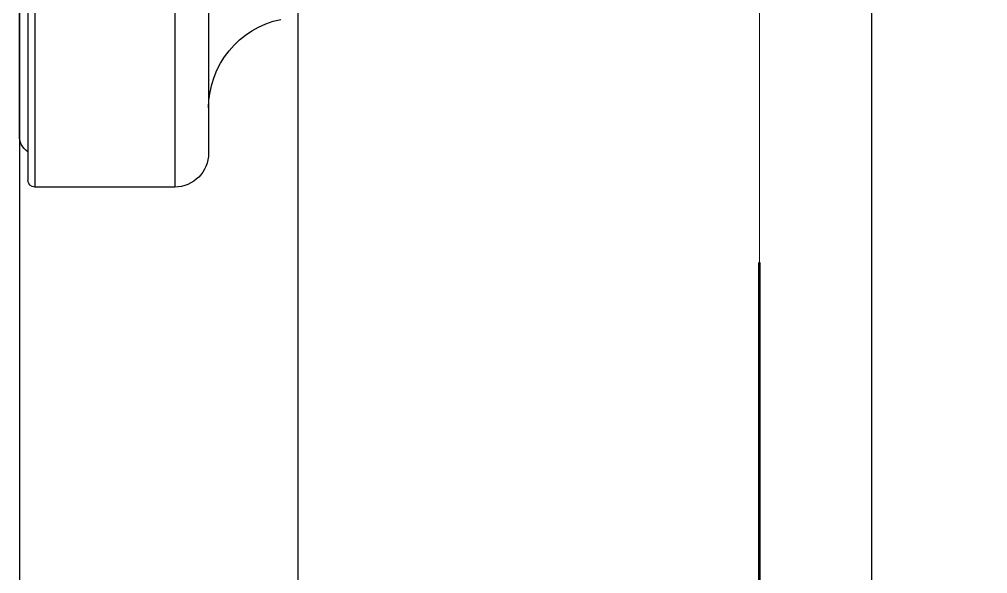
# Model space of a CAD drawing. Header units: inches. Extents: x 50354 to 53215, y -7830 to -6529.
# Drawn here: x 52289.516 to 52291.204, y -6790.842 to -6789.877 of the extents above; entities that cross this region are included whole.
import ezdxf

# ---------------------------------------------------------------- set-up
doc = ezdxf.new("R2010")
doc.units = ezdxf.units.IN
doc.header["$MEASUREMENT"] = 0
doc.linetypes.add('DASHED', pattern=[0.75, 0.5, -0.25])
for name, color, linetype in [('A-ST-02 HATCH', 7, 'Continuous'), ('BEAM', 6, 'DASHED'), ('XR_ID 1F_FUR$0$A-SANI-FIX', 134, 'Continuous')]:
    doc.layers.add(name, color=color, linetype=linetype)
doc.layers.add('FUNITURE', color=7, linetype='Continuous', lineweight=15, true_color=0x7d7673)
doc.layers.add('wall', color=7, linetype='Continuous', lineweight=30)

# ---------------------------------------------------------------- blocks, each defined once
blk = doc.blocks.new('XR_ID 1F_FUR$0$XR_1F FURN$0$A$C698E198A')
at = {"linetype": 'Continuous'}
for p, q in [((18.215, 0), (-18.215, 0)), ((-20.2, -0.38), (20.2, -0.38)), ((-20.5, -0.68), (20.5, -0.68)), ((20.5, -6.88), (20.5, -0.68)), ((-20.5, -6.88), (20.5, -6.88)), ((-19, -8.38), (19, -8.38))]:
    blk.add_line(p, q, dxfattribs=at)
for centre, radius, start, end in [((18.215, -0.89), 0.89, 35.0066, 90), ((20.2, -0.68), 0.3, 0, 90), ((19, -6.88), 1.5, 270, 0), ((17, -12.38), 4, 90, 168.463)]:
    blk.add_arc(centre, radius, start, end, dxfattribs=at)

msp = doc.modelspace()

# ---------------------------------------------------------------- hatches: boundary and pattern name
at = {"layer": 'A-ST-02 HATCH', "ltscale": 5, "true_color": 0x636466, "transparency": 33554687}
h = msp.add_hatch(dxfattribs=at)
h.set_pattern_fill('ANSI32', color=251, scale=8, angle=45)
h.paths.add_polyline_path([(52289.51591, -6784.01013), (52289.51591, -6819.59013), (52308.26591, -6819.59013), (52308.26591, -6830.09013), (52367.09591, -6830.09013), (52367.09591, -6784.05013)])
h.paths.add_polyline_path([(52532.13591, -6783.97013), (52532.13591, -6822.55013), (52503.55591, -6822.55013), (52503.55591, -6830.05013), (52454.55591, -6830.05013), (52454.55591, -6783.97013)])

# ---------------------------------------------------------------- linework, layer by layer
at = {"layer": 'BEAM', "color": 240, "lineweight": 53, "ltscale": 5, "true_color": 0xed1f24}
msp.add_lwpolyline([(52449.05591, -6783.05013), (52449.05591, -6826.55013), (52290.80591, -6826.55013), (52290.80591, -6783.05013)], close=True, dxfattribs=at)
at = {"layer": 'FUNITURE', "ltscale": 5}
msp.add_lwpolyline([(52290.80591, -6783.05013), (52367.09591, -6783.05013), (52367.09591, -6826.55013), (52290.80591, -6826.55013)], close=True, dxfattribs=at)
at = {"layer": 'wall', "color": 3}
msp.add_lwpolyline([(52338.69591, -6784.01013), (52289.51591, -6784.01013), (52289.51591, -6819.59013), (52308.26591, -6819.59013), (52308.26591, -6830.09013), (52367.09591, -6830.09013), (52367.09591, -6784.05013)], dxfattribs=at)

# ---------------------------------------------------------------- block references
at = {"layer": 'XR_ID 1F_FUR$0$A-SANI-FIX', "lineweight": 30, "xscale": -0.0393700787, "yscale": 0.0393700787, "zscale": 0.0393700787, "rotation": 90}
msp.add_blockref('XR_ID 1F_FUR$0$XR_1F FURN$0$A$C698E198A', (52289.51591, -6789.36182), dxfattribs=at)

doc.saveas('drawing.dxf')
